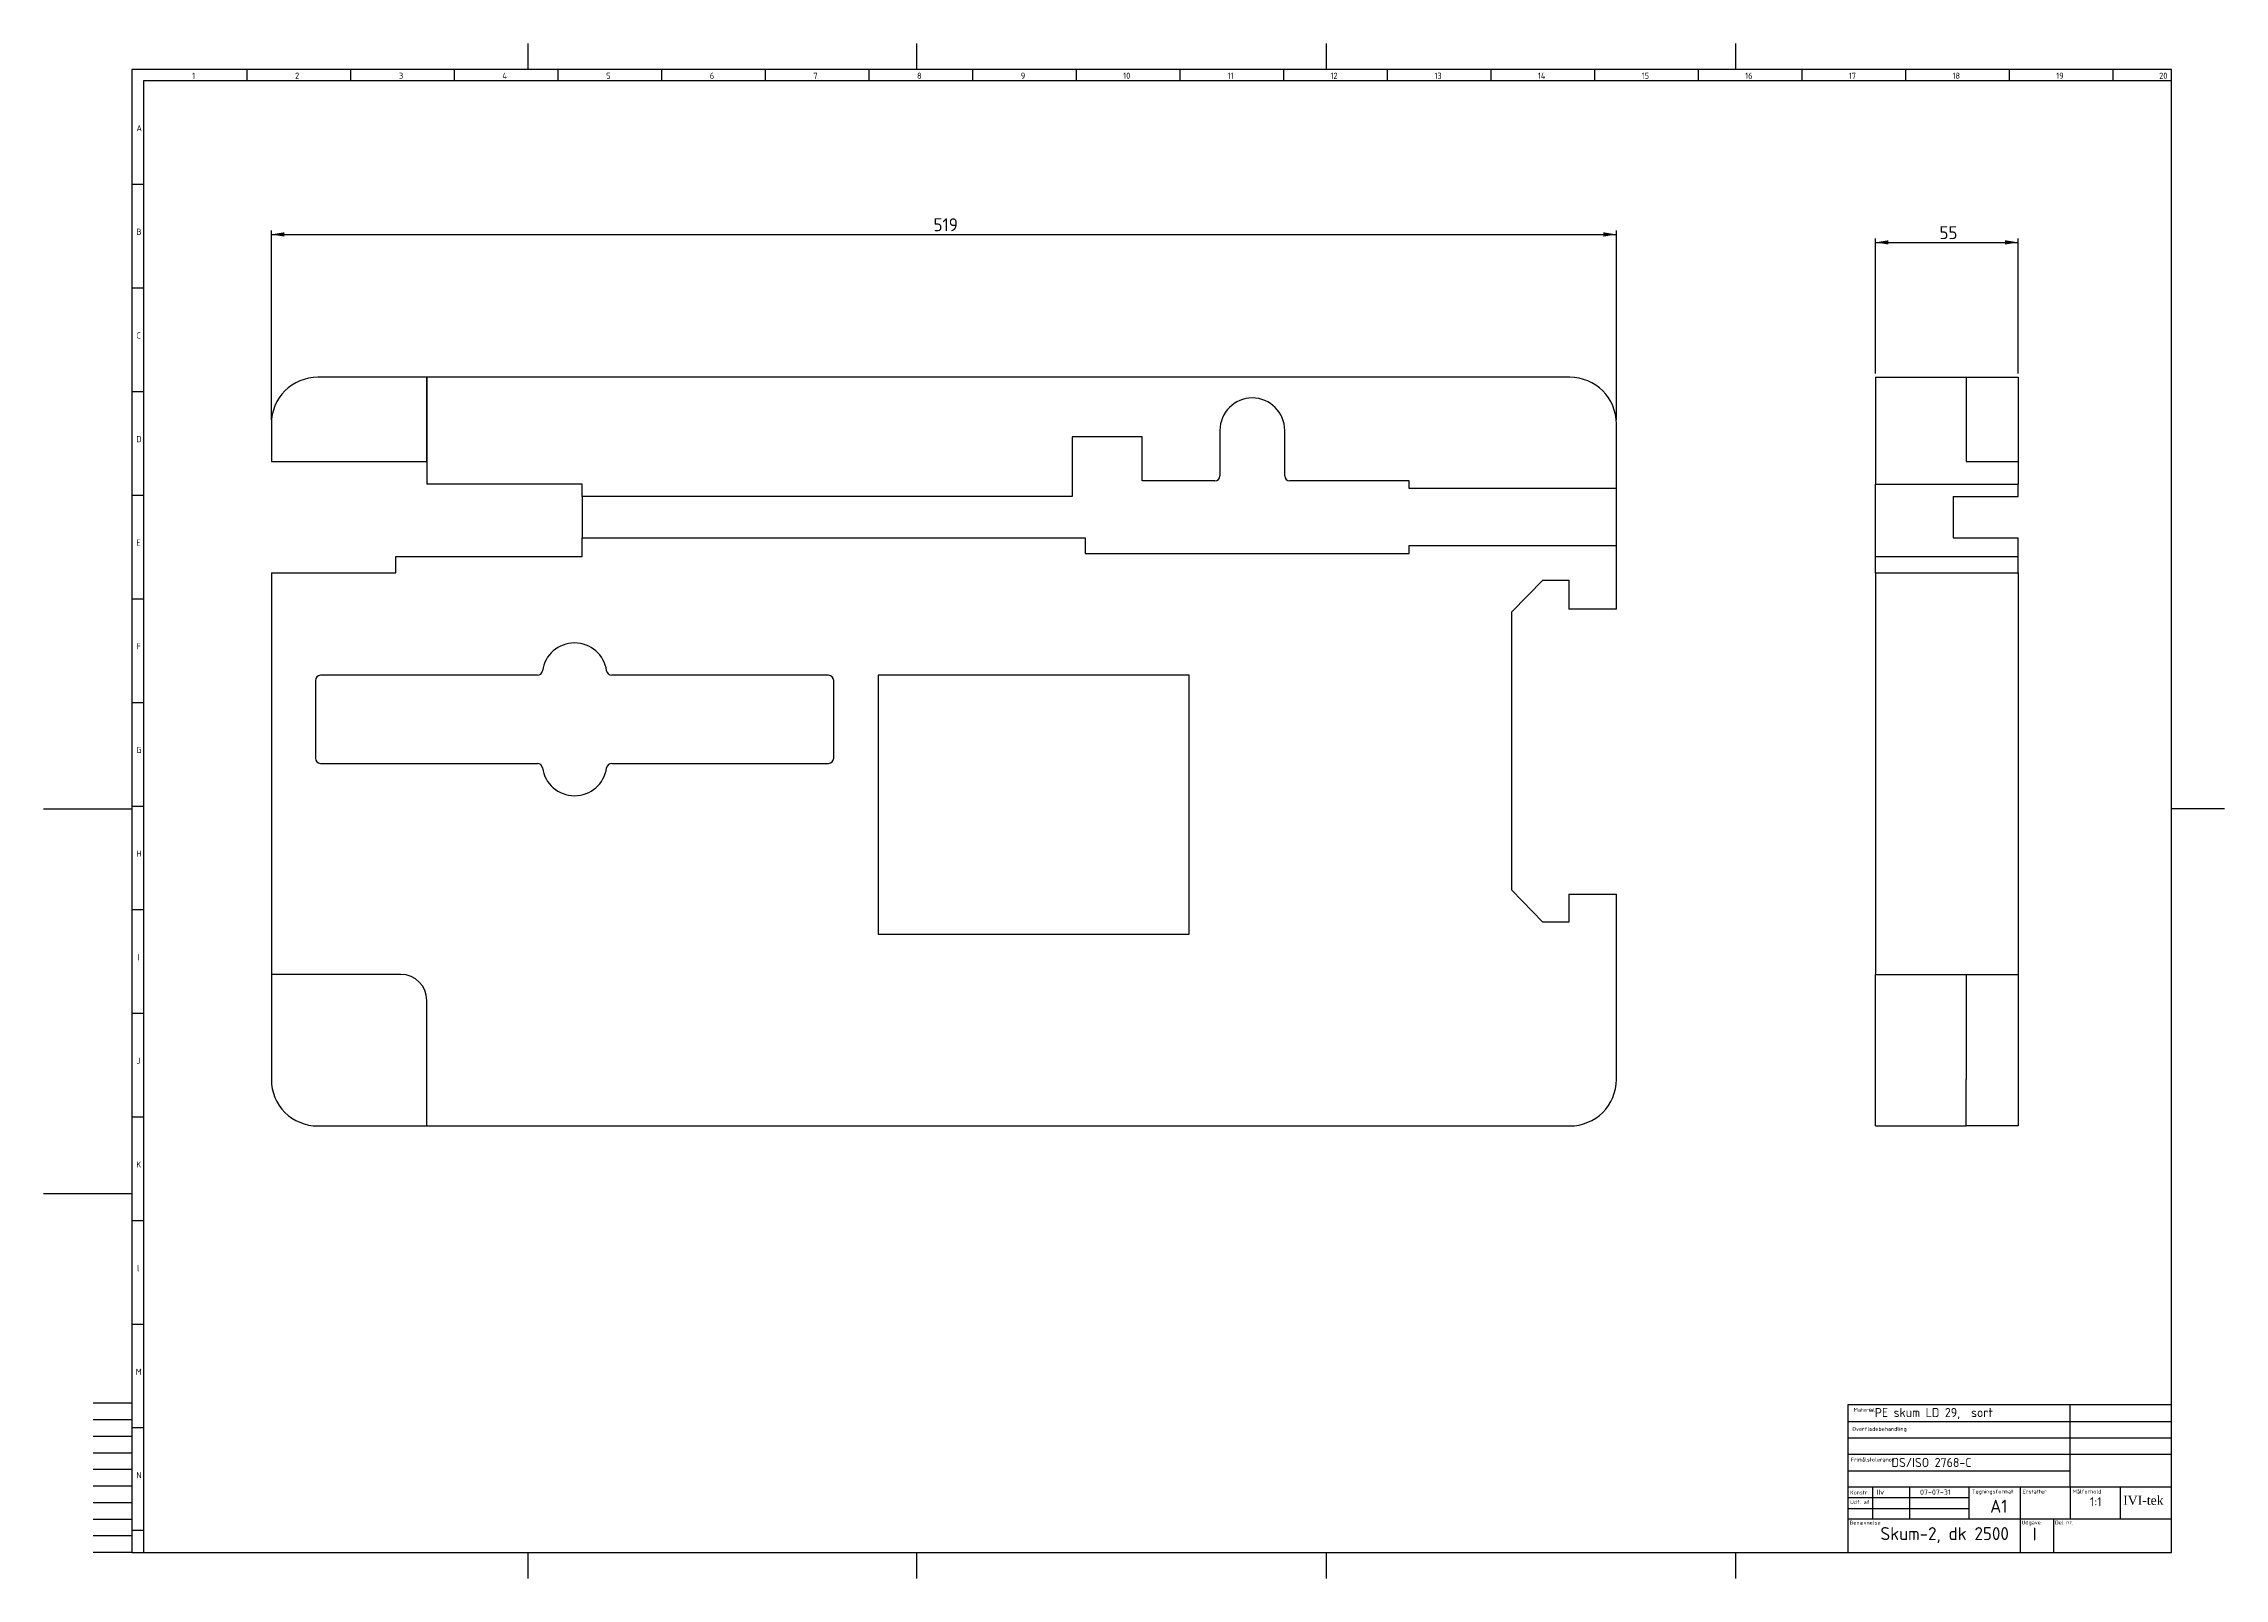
# Model space of a CAD drawing. Header units: inches. Extents: x 0 to 842, y 0 to 593.
import ezdxf
from ezdxf.enums import TextEntityAlignment as Align

# ---------------------------------------------------------------- set-up
doc = ezdxf.new("R2010")
doc.units = ezdxf.units.IN
for name, color, linetype in [('$DDT_AUDIT_GENERATED_(35)', 7, 'Continuous'), ('$DDT_AUDIT_GENERATED_(79)', 7, 'Continuous'), ('$DDT_AUDIT_GENERATED_(7F)', 7, 'Continuous'), ('Default', 7, 'Continuous'), ('DOGSV_0', 7, 'Continuous')]:
    doc.layers.add(name, color=color, linetype=linetype)
doc.styles.add('SEACAD_seans_ttfB', font='seans.ttf', dxfattribs={"height": 0.2})
doc.styles.add('SEACAD_seiso_ttf', font='seiso.ttf', dxfattribs={"height": 5})
doc.styles.add('SEACAD_seiso_ttfB', font='seiso.ttf', dxfattribs={"height": 0.2})
doc.styles.add('SEACAD_times_ttfBI', font='times.ttf', dxfattribs={"height": 0.2})
doc.dimstyles.new('ISO', dxfattribs={"dimtxt": 5, "dimasz": 5, "dimexe": 1.5, "dimexo": 1.5, "dimgap": 1.5, "dimtad": 1, "dimtxsty": 'SEACAD_seiso_ttf', "dimblk1": '_SE_FILLED', "dimblk2": '_SE_FILLED', "dimsah": 1, "dimcen": 0, "dimclrd": 7, "dimclre": 7, "dimclrt": 7, "dimadec": 1, "dimazin": 0, "dimtfac": 1, "dimtofl": 0, "dimtmove": 0, "dimatfit": 3, "dimfxl": 1, "dimtolj": 1, "dimarcsym": 0})

# ---------------------------------------------------------------- blocks, each defined once
blk = doc.blocks.new('SE')
at = {"layer": '$DDT_AUDIT_GENERATED_(35)', "color": 7, "linetype": 'Continuous', "ltscale": 25.4}
for p, q in [((589.06, 463.94), (148.06, 463.94)), ((148.06, 463.94), (148.06, 422.71)), ((397.06, 440.94), (397.06, 417.94)), ((424.06, 440.94), (397.06, 440.94)), ((424.06, 423.94), (424.06, 440.94)), ((454.06, 443.44), (454.06, 425.94)), ((479.06, 425.94), (479.06, 443.44)), ((607.06, 420.94), (607.06, 445.94)), ((208.06, 422.71), (148.06, 422.71)), ((208.06, 417.94), (208.06, 422.71)), ((452.06, 423.94), (424.06, 423.94)), ((527.06, 423.94), (481.06, 423.94)), ((527.06, 420.94), (527.06, 423.94)), ((607.06, 420.94), (527.06, 420.94)), ((607.06, 398.94), (607.06, 420.94)), ((208.06, 417.94), (208.06, 401.94)), ((397.06, 417.94), (208.06, 417.94)), ((208.06, 394.71), (208.06, 401.94)), ((208.06, 401.94), (402.06, 401.94)), ((402.06, 401.94), (402.06, 395.94)), ((402.06, 395.94), (527.06, 395.94)), ((527.06, 395.94), (527.06, 398.94)), ((527.06, 398.94), (607.06, 398.94)), ((607.06, 374.44), (607.06, 398.94)), ((88.06, 388.44), (88.06, 233.44)), ((88.06, 388.44), (136.06, 388.44)), ((136.06, 388.44), (136.06, 394.71)), ((136.06, 394.71), (208.06, 394.71)), ((566.67, 373.4), (578.67, 385.65)), ((578.67, 385.65), (588.67, 385.65)), ((588.67, 385.65), (588.67, 374.44)), ((566.67, 265.9), (566.67, 373.4)), ((607.06, 374.44), (588.67, 374.44)), ((105.06, 346.9), (105.06, 316.9)), ((190.7, 348.9), (107.06, 348.9)), ((303.06, 348.9), (219.42, 348.9)), ((305.06, 316.9), (305.06, 346.9)), ((442.16, 348.9), (322.16, 348.9)), ((322.16, 348.9), (322.16, 248.94)), ((442.16, 248.94), (442.16, 348.9)), ((107.06, 314.9), (190.7, 314.9)), ((219.42, 314.9), (303.06, 314.9)), ((578.67, 253.65), (566.67, 265.9)), ((588.67, 264.44), (607.06, 264.44)), ((588.67, 264.44), (588.67, 253.65)), ((607.06, 192.94), (607.06, 264.44)), ((588.67, 253.65), (578.67, 253.65)), ((322.16, 248.94), (442.16, 248.94)), ((138.06, 233.44), (88.06, 233.44)), ((148.06, 174.94), (148.06, 223.44)), ((148.06, 174.94), (589.06, 174.94))]:
    blk.add_line(p, q, dxfattribs=at)
for centre, radius, start, end in [((589.06, 445.94), 18, 0, 90), ((466.56, 443.44), 12.5, 0, 180), ((452.06, 425.94), 2, 270, 360), ((481.06, 425.94), 2, 180, 270), ((205.06, 348.9), 12.5, 7.92814, 172.07186), ((107.06, 346.9), 2, 90, 180), ((190.7, 350.9), 2, 270, 352.07186), ((219.42, 350.9), 2, 187.92814, 270), ((303.06, 346.9), 2, 0, 90), ((107.06, 316.9), 2, 180, 270), ((190.7, 312.9), 2, 7.92814, 90), ((205.06, 314.9), 12.5, 187.92814, 352.07186), ((219.42, 312.9), 2, 90, 172.07186), ((303.06, 316.9), 2, 270, 360), ((138.06, 223.44), 10, 0, 90), ((589.06, 192.94), 18, 270, 360)]:
    blk.add_arc(centre, radius, start, end, dxfattribs=at)
at = {"layer": '$DDT_AUDIT_GENERATED_(79)', "color": 7, "linetype": 'Continuous', "ltscale": 25.4}
for p, q in [((148.06, 463.94), (106.06, 463.94)), ((148.06, 431.44), (148.06, 463.94)), ((88.06, 445.94), (88.06, 431.44)), ((88.06, 431.44), (148.06, 431.44))]:
    blk.add_line(p, q, dxfattribs=at)
blk.add_arc((106.06, 445.94), 18, 90, 180, dxfattribs=at)
at = {"layer": '$DDT_AUDIT_GENERATED_(7F)', "color": 7, "linetype": 'Continuous', "ltscale": 25.4}
for p, q in [((88.06, 233.44), (88.06, 192.94)), ((138.06, 233.44), (88.06, 233.44)), ((148.06, 174.94), (148.06, 223.44)), ((106.06, 174.94), (148.06, 174.94))]:
    blk.add_line(p, q, dxfattribs=at)
for centre, radius, start, end in [((138.06, 223.44), 10, 0, 90), ((106.06, 192.94), 18, 180, 270)]:
    blk.add_arc(centre, radius, start, end, dxfattribs=at)
blk = doc.blocks.new('SE1')
at = {"layer": '$DDT_AUDIT_GENERATED_(35)', "color": 7, "linetype": 'Continuous', "ltscale": 25.4}
for p, q in [((707.04, 463.94), (707.04, 422.71)), ((707.04, 463.94), (742.04, 463.94)), ((762.04, 431.44), (762.04, 422.71)), ((707.04, 394.71), (707.04, 422.71)), ((707.04, 422.71), (762.04, 422.71)), ((762.04, 417.94), (762.04, 422.71)), ((737.04, 417.94), (762.04, 417.94)), ((737.04, 417.94), (737.04, 401.94)), ((737.04, 401.94), (762.04, 401.94)), ((762.04, 394.71), (762.04, 401.94)), ((707.04, 388.44), (707.04, 394.71)), ((707.04, 394.71), (762.04, 394.71)), ((707.04, 388.44), (707.04, 233.44)), ((707.04, 388.44), (762.04, 388.44)), ((762.04, 388.44), (762.04, 394.71)), ((762.04, 388.44), (762.04, 233.44)), ((707.04, 223.44), (707.04, 233.44)), ((707.04, 233.44), (762.04, 233.44)), ((707.04, 174.94), (707.04, 223.44)), ((707.04, 174.94), (742.04, 174.94))]:
    blk.add_line(p, q, dxfattribs=at)
at = {"layer": '$DDT_AUDIT_GENERATED_(79)', "color": 7, "linetype": 'Continuous', "ltscale": 25.4}
for p, q in [((742.04, 463.94), (742.04, 445.94)), ((742.04, 463.94), (762.04, 463.94)), ((762.04, 463.94), (762.04, 445.94)), ((742.04, 445.94), (742.04, 431.44)), ((762.04, 445.94), (762.04, 431.44)), ((742.04, 431.44), (762.04, 431.44))]:
    blk.add_line(p, q, dxfattribs=at)
at = {"layer": '$DDT_AUDIT_GENERATED_(7F)', "color": 7, "linetype": 'Continuous', "ltscale": 25.4}
for p, q in [((742.04, 233.44), (742.04, 192.94)), ((742.04, 233.44), (762.04, 233.44)), ((762.04, 233.44), (762.04, 192.94)), ((742.04, 174.94), (742.04, 192.94)), ((762.04, 192.94), (762.04, 174.94)), ((762.04, 174.94), (742.04, 174.94))]:
    blk.add_line(p, q, dxfattribs=at)
blk = doc.blocks.new('DMBLK1')
at = {"layer": 'Default', "linetype": 'Continuous', "ltscale": 25.4}
for points in [[(712.04, 516.82), (707.04, 515.99), (712.04, 515.16)], [(757.04, 516.82), (757.04, 515.16), (762.04, 515.99)]]:
    blk.add_hatch(color=7, dxfattribs=at).paths.add_polyline_path(points)
at = {"layer": 'Default', "color": 7, "linetype": 'Continuous', "ltscale": 25.4}
for p, q in [((707.04, 465.44), (707.04, 517.49)), ((707.04, 515.99), (762.04, 515.99)), ((762.04, 465.44), (762.04, 517.49))]:
    blk.add_line(p, q, dxfattribs=at)
at = {"layer": 'Default', "color": 7, "linetype": 'Continuous', "lineweight": 20, "ltscale": 25.4, "const_width": 0.00025}
for points in [[(712.04, 516.82), (707.04, 515.99), (712.04, 515.16), (712.04, 516.82)], [(757.04, 516.82), (762.04, 515.99), (757.04, 515.16), (757.04, 516.82)]]:
    blk.add_lwpolyline(points, close=True, dxfattribs=at)
at = {"layer": 'Default', "color": 7, "linetype": 'Continuous', "ltscale": 25.4, "style": 'SEACAD_seiso_ttfB'}
blk.add_text('55', height=5, dxfattribs=at).set_placement((731.7, 522.24), align=Align.TOP_LEFT)
blk = doc.blocks.new('_SE_FILLED')
blk.add_line((0, 0), (-1, 0))
blk.add_solid([(0, 0), (-1, -0.1665), (-1, 0.1665), (0, 0)])
blk = doc.blocks.new('DMBLK2')
at = {"layer": 'Default', "linetype": 'Continuous', "ltscale": 25.4}
for points in [[(93.06, 519.88), (88.06, 519.05), (93.06, 518.22)], [(602.06, 519.88), (602.06, 518.22), (607.06, 519.05)]]:
    blk.add_hatch(color=7, dxfattribs=at).paths.add_polyline_path(points)
at = {"layer": 'Default', "color": 7, "linetype": 'Continuous', "ltscale": 25.4}
for p, q in [((88.06, 447.44), (88.06, 520.55)), ((88.06, 519.05), (607.06, 519.05)), ((607.06, 447.44), (607.06, 520.55))]:
    blk.add_line(p, q, dxfattribs=at)
at = {"layer": 'Default', "color": 7, "linetype": 'Continuous', "lineweight": 20, "ltscale": 25.4, "const_width": 0.00025}
for points in [[(93.06, 519.88), (88.06, 519.05), (93.06, 518.22), (93.06, 519.88)], [(602.06, 519.88), (607.06, 519.05), (602.06, 518.22), (602.06, 519.88)]]:
    blk.add_lwpolyline(points, close=True, dxfattribs=at)
at = {"layer": 'Default', "color": 7, "linetype": 'Continuous', "ltscale": 25.4, "style": 'SEACAD_seiso_ttfB'}
blk.add_text('519', height=5, dxfattribs=at).set_placement((343.58, 525.3), align=Align.TOP_LEFT)

msp = doc.modelspace()

# ---------------------------------------------------------------- linework, layer by layer
at = {"layer": 'Default', "color": 7, "linetype": 'Continuous', "ltscale": 25.4}
for p, q in [((187.17, 582.714), (187.17, 592.714)), ((337.17, 582.714), (337.17, 592.714)), ((495.17, 582.714), (495.17, 592.714)), ((653.17, 582.714), (653.17, 592.714)), ((821.292, 582.714), (34.292, 582.714)), ((34.292, 582.714), (34.292, 10.307)), ((78.692, 578.314), (78.692, 582.714)), ((118.692, 578.314), (118.692, 582.714)), ((158.692, 578.314), (158.692, 582.714)), ((198.692, 578.314), (198.692, 582.714)), ((238.692, 578.314), (238.692, 582.714)), ((278.692, 578.314), (278.692, 582.714)), ((318.692, 578.314), (318.692, 582.714)), ((358.692, 578.314), (358.692, 582.714)), ((398.692, 578.314), (398.692, 582.714)), ((438.692, 578.314), (438.692, 582.714)), ((478.692, 578.314), (478.692, 582.714)), ((518.692, 578.314), (518.692, 582.714)), ((558.692, 578.314), (558.692, 582.714)), ((598.692, 578.314), (598.692, 582.714)), ((638.692, 578.314), (638.692, 582.714)), ((678.692, 578.314), (678.692, 582.714)), ((718.692, 578.314), (718.692, 582.714)), ((758.692, 578.314), (758.692, 582.714)), ((798.692, 578.314), (798.692, 582.714)), ((821.292, 10.307), (821.292, 582.714)), ((38.692, 578.314), (38.692, 10.307)), ((821.292, 578.314), (38.692, 578.314)), ((38.692, 538.314), (34.292, 538.314)), ((38.692, 498.314), (34.292, 498.314)), ((38.692, 458.314), (34.292, 458.314)), ((38.692, 418.314), (34.292, 418.314)), ((38.692, 378.314), (34.292, 378.314)), ((38.692, 338.314), (34.292, 338.314)), ((0.194, 297.326), (34.292, 297.326)), ((38.692, 298.314), (34.292, 298.314)), ((841.651, 297.326), (821.292, 297.326)), ((38.692, 258.314), (34.292, 258.314)), ((38.692, 218.314), (34.292, 218.314)), ((38.692, 178.314), (34.292, 178.314)), ((0.194, 148.826), (34.292, 148.826)), ((38.692, 138.314), (34.292, 138.314)), ((38.692, 98.314), (34.292, 98.314)), ((34.292, 67.907), (19.292, 67.907)), ((782.163, 35.729), (782.163, 67.428)), ((34.292, 61.507), (19.292, 61.507)), ((696.476, 60.927), (821.292, 60.927)), ((34.292, 55.107), (19.292, 55.107)), ((38.692, 58.407), (34.292, 58.407)), ((696.476, 54.587), (821.292, 54.587)), ((34.292, 48.707), (19.292, 48.707)), ((34.292, 42.307), (19.292, 42.307)), ((696.476, 48.247), (821.292, 48.247)), ((34.292, 35.907), (19.292, 35.907)), ((696.476, 41.907), (782.163, 41.907)), ((34.292, 29.507), (19.292, 29.507)), ((696.476, 31.506), (743.034, 31.506)), ((696.476, 27.346), (743.034, 27.346)), ((34.292, 23.107), (19.292, 23.107)), ((38.692, 18.798), (34.292, 18.798)), ((34.292, 16.707), (19.292, 16.707)), ((34.292, 10.307), (19.292, 10.307)), ((34.292, 10.307), (821.292, 10.307)), ((187.17, 0.326), (187.17, 10.307)), ((337.17, 0.326), (337.17, 10.307)), ((495.17, 0.326), (495.17, 10.307)), ((653.17, 0.326), (653.17, 10.307))]:
    msp.add_line(p, q, dxfattribs=at)
at = {"layer": 'DOGSV_0', "color": 7, "linetype": 'Continuous', "ltscale": 25.4}
for p, q in [((696.476, 10.307), (696.476, 67.428)), ((696.476, 67.428), (789.592, 67.428)), ((789.592, 67.428), (821.292, 67.428)), ((696.476, 35.729), (821.292, 35.729)), ((705.891, 35.568), (705.891, 23.185)), ((720.104, 35.729), (720.104, 23.347)), ((743.034, 35.729), (743.034, 23.347)), ((762.846, 35.729), (762.846, 10.307)), ((782.163, 35.729), (782.163, 23.347)), ((801.48, 35.729), (801.48, 23.347)), ((696.476, 23.347), (821.292, 23.347)), ((775.724, 23.347), (775.724, 10.307))]:
    msp.add_line(p, q, dxfattribs=at)

# ---------------------------------------------------------------- block references
at = {"layer": 'Default'}
for name in ['SE', 'SE1']:
    msp.add_blockref(name, (0, 0), dxfattribs=at)

# ---------------------------------------------------------------- texts
at = {"layer": 'Default', "color": 7, "linetype": 'Continuous', "ltscale": 25.4}
for s, height, style, p in [('1', 2.4, 'SEACAD_seiso_ttfB', (57.454, 581.49)), ('2', 2.4, 'SEACAD_seiso_ttfB', (97.208, 581.49)), ('3', 2.4, 'SEACAD_seiso_ttfB', (137.318, 581.49)), ('4', 2.4, 'SEACAD_seiso_ttfB', (177.236, 581.49)), ('5', 2.4, 'SEACAD_seiso_ttfB', (217.29, 581.49)), ('6', 2.4, 'SEACAD_seiso_ttfB', (257.236, 581.49)), ('7', 2.4, 'SEACAD_seiso_ttfB', (297.181, 581.49)), ('8', 2.4, 'SEACAD_seiso_ttfB', (337.208, 581.49)), ('9', 2.4, 'SEACAD_seiso_ttfB', (377.236, 581.49)), ('10', 2.4, 'SEACAD_seiso_ttfB', (416.745, 581.49)), ('11', 2.4, 'SEACAD_seiso_ttfB', (456.963, 581.49)), ('12', 2.4, 'SEACAD_seiso_ttfB', (496.718, 581.49)), ('13', 2.4, 'SEACAD_seiso_ttfB', (536.827, 581.49)), ('14', 2.4, 'SEACAD_seiso_ttfB', (576.745, 581.49)), ('15', 2.4, 'SEACAD_seiso_ttfB', (616.799, 581.49)), ('16', 2.4, 'SEACAD_seiso_ttfB', (656.745, 581.49)), ('17', 2.4, 'SEACAD_seiso_ttfB', (696.69, 581.49)), ('18', 2.4, 'SEACAD_seiso_ttfB', (736.718, 581.49)), ('19', 2.4, 'SEACAD_seiso_ttfB', (776.745, 581.49)), ('20', 2.4, 'SEACAD_seiso_ttfB', (816.499, 581.49)), ('A', 2.4, 'SEACAD_seiso_ttfB', (36.027, 561.278)), ('B', 2.4, 'SEACAD_seiso_ttfB', (36, 521.278)), ('C', 2.4, 'SEACAD_seiso_ttfB', (36.054, 481.278)), ('D', 2.4, 'SEACAD_seiso_ttfB', (35.972, 441.278)), ('E', 2.4, 'SEACAD_seiso_ttfB', (36.027, 401.278)), ('F', 2.4, 'SEACAD_seiso_ttfB', (36.054, 361.278)), ('G', 2.4, 'SEACAD_seiso_ttfB', (35.972, 321.278)), ('H', 2.4, 'SEACAD_seiso_ttfB', (35.945, 281.278)), ('I', 2.4, 'SEACAD_seiso_ttfB', (36.327, 241.278)), ('J', 2.4, 'SEACAD_seiso_ttfB', (36.081, 201.278)), ('K', 2.4, 'SEACAD_seiso_ttfB', (35.945, 161.278)), ('l', 2.4, 'SEACAD_seiso_ttfB', (36.272, 121.278)), ('M', 2.4, 'SEACAD_seiso_ttfB', (35.781, 81.278)), ('Material', 1.5, 'SEACAD_seiso_ttfB', (698.599, 66.137)), ('e', 1.5, 'SEACAD_seans_ttfB', (704.565, 66.137)), ('PE skum LD 29,  sort', 3.5, 'SEACAD_seiso_ttfB', (706.761, 66.099)), ('Overfladebehandling', 1.5, 'SEACAD_seiso_ttfB', (698.069, 58.765)), ('Frimålstolerance', 1.5, 'SEACAD_seiso_ttfB', (697.591, 46.925)), ('DS/ISO 2768-C', 3.5, 'SEACAD_seiso_ttfB', (713.229, 46.821)), ('N', 2.4, 'SEACAD_seiso_ttfB', (35.972, 41.371)), ('Konstr.', 1.5, 'SEACAD_seiso_ttfB', (697.212, 34.231)), ('IIv', 2, 'SEACAD_seiso_ttfB', (707.404, 34.633)), ('07-07-31', 2, 'SEACAD_seiso_ttfB', (724.213, 34.633)), ('Tegningsformat', 1.5, 'SEACAD_seiso_ttfB', (744.3, 34.588)), ('Erstatter', 1.5, 'SEACAD_seiso_ttfB', (763.855, 34.588)), ('Målforhold', 1.5, 'SEACAD_seiso_ttfB', (783.125, 34.588)), ('Udf. af', 1.5, 'SEACAD_seiso_ttfB', (697.212, 30.52)), ('A1', 5, 'SEACAD_seiso_ttfB', (751.264, 30.708)), ('1:1', 3.5, 'SEACAD_seiso_ttfB', (789.81, 31.67)), ('IVI-tek', 3.5, 'SEACAD_times_ttfBI', (802.619, 32.241)), ('Benævnelse', 1.5, 'SEACAD_seiso_ttfB', (697.049, 22.598)), ('Skum-2, dk 2500', 5, 'SEACAD_seiso_ttfB', (708.94, 20.116)), ('Udgave', 1.5, 'SEACAD_seiso_ttfB', (763.419, 22.67)), ('I', 5, 'SEACAD_seiso_ttfB', (767.633, 19.973)), ('Del nr.', 1.5, 'SEACAD_seiso_ttfB', (776.297, 22.646))]:
    msp.add_text(s, height=height, dxfattribs=dict(at, style=style)).set_placement(p, align=Align.TOP_LEFT)

# ---------------------------------------------------------------- dimensions: what is measured, and where the dimension line sits
for base, p1, p2, picture, middle in [((88.057, 519.05), (88.057, 445.939), (607.057, 445.939), 'DMBLK2', (347.557, 519.05)), ((707.043, 515.991), (707.043, 463.939), (762.043, 463.939), 'DMBLK1', (734.543, 515.991))]:
    dim = msp.add_linear_dim(base=base, p1=p1, p2=p2, angle=0, text='\\A1;<>', dimstyle='ISO', dxfattribs=at)
    dim.commit()
    dim.dimension.update_dxf_attribs({"geometry": picture, "text_midpoint": middle, "dimtype": 161})

doc.saveas('drawing.dxf')
